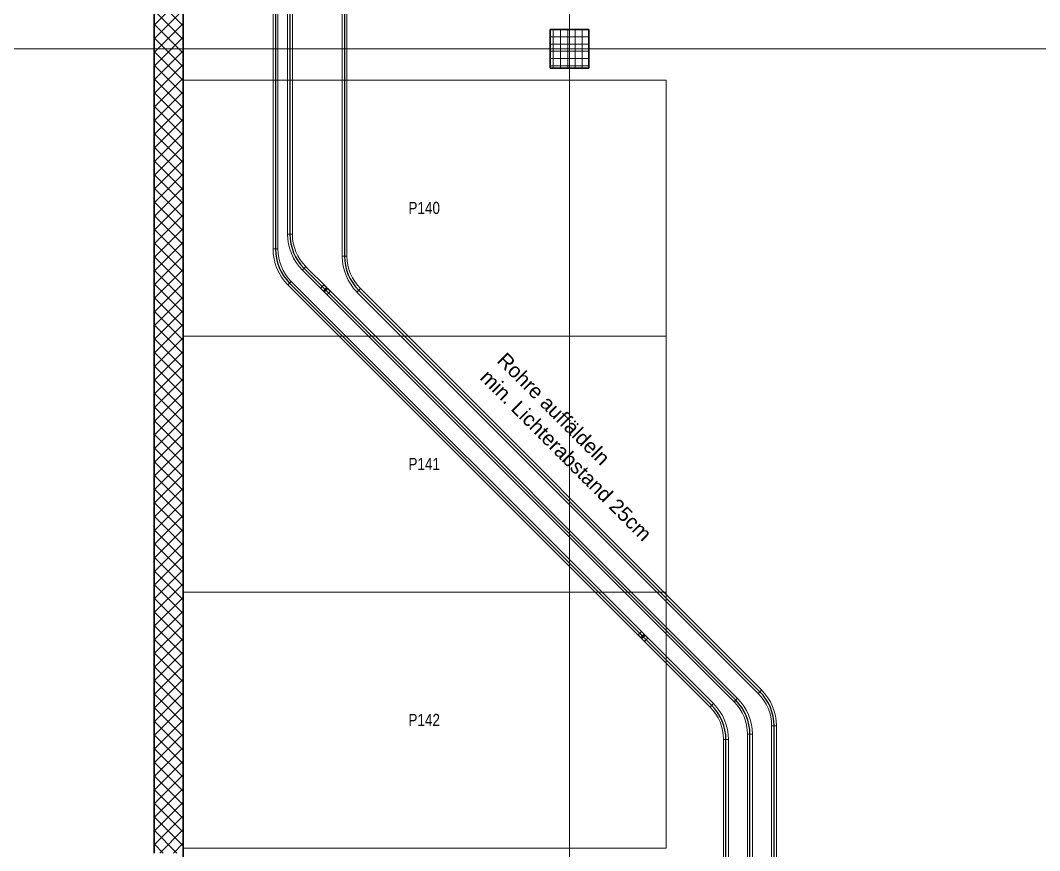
# Model space of a CAD drawing. Extents: x -882 to 937, y -179 to 966.
# Drawn here: x -522.6 to -311.6, y 522.9 to 694.8 of the extents above; entities that cross this region are included whole.
import ezdxf
from ezdxf.lldxf.tags import DXFTag

# ---------------------------------------------------------------- set-up
doc = ezdxf.new("R2010")
doc.units = 0
doc.layers.get('0').update_dxf_attribs({"lineweight": 13})
for name, color, linetype, lineweight in [('A-WALL-____-MCUT', 7, 'Continuous', 35), ('A-WALL-____-PATT', 7, 'Continuous', 35), ('C-PRKG-____-IDEN', 7, 'Continuous', 5), ('C-PRKG-____-OTLN', 7, 'Continuous', 9), ('S-COLS-____-MCUT', 7, 'Continuous', 35), ('S-COLS-____-OTLN', 7, 'Continuous', 9), ('S-GRID-____-OTLN', 7, 'Continuous', 5)]:
    doc.layers.add(name, color=color, linetype=linetype, lineweight=lineweight)
doc.layers.add('EL01_WAN_Röhre Boden', color=7, linetype='Continuous', lineweight=13, true_color=0xff6666)
doc.layers.add('EL01_WAN_Röhre Boden Typ', color=1, linetype='Continuous', lineweight=13, true_color=0xff0000)
doc.styles.get("Standard").update_dxf_attribs({"font": 'arial.ttf'})
tags = doc.linetypes.add('_Rasterlinie_', pattern=[0.375, 0.2, -0.05, 0.075, -0.05]).pattern_tags.tags
tags[10:11] = [DXFTag(74, 4), DXFTag(75, 0), DXFTag(340, '0'), DXFTag(46, 1.0), DXFTag(50, 0.0), DXFTag(44, 0.0), DXFTag(45, 0.0)]
tags[8:9] = [DXFTag(74, 4), DXFTag(75, 0), DXFTag(340, '0'), DXFTag(46, 1.0), DXFTag(50, 0.0), DXFTag(44, 0.0), DXFTag(45, 0.0)]
tags[6:7] = [DXFTag(74, 4), DXFTag(75, 0), DXFTag(340, '0'), DXFTag(46, 1.0), DXFTag(50, 0.0), DXFTag(44, 0.0), DXFTag(45, 0.0)]
tags[4:5] = [DXFTag(74, 4), DXFTag(75, 0), DXFTag(340, '0'), DXFTag(46, 1.0), DXFTag(50, 0.0), DXFTag(44, 0.0), DXFTag(45, 0.0)]
tags = doc.linetypes.add('ACAD_ISO03W100', pattern=[30, 12, -18]).pattern_tags.tags
tags[6:7] = [DXFTag(74, 4), DXFTag(75, 0), DXFTag(340, '0'), DXFTag(46, 0.0), DXFTag(50, 0.0), DXFTag(44, 0.0), DXFTag(45, 0.0)]
tags[4:5] = [DXFTag(74, 4), DXFTag(75, 0), DXFTag(340, '0'), DXFTag(46, 0.0), DXFTag(50, 0.0), DXFTag(44, 0.0), DXFTag(45, 0.0)]
tags = doc.linetypes.add('STRICHPUNKT2', pattern=[12.7, 6.35, -3.175, 0, -3.175]).pattern_tags.tags
tags[10:11] = [DXFTag(74, 4), DXFTag(75, 0), DXFTag(340, '0'), DXFTag(46, 0.0), DXFTag(50, 0.0), DXFTag(44, 0.0), DXFTag(45, 0.0)]
tags[8:9] = [DXFTag(74, 4), DXFTag(75, 0), DXFTag(340, '0'), DXFTag(46, 0.0), DXFTag(50, 0.0), DXFTag(44, 0.0), DXFTag(45, 0.0)]
tags[6:7] = [DXFTag(74, 4), DXFTag(75, 0), DXFTag(340, '0'), DXFTag(46, 0.0), DXFTag(50, 0.0), DXFTag(44, 0.0), DXFTag(45, 0.0)]
tags[4:5] = [DXFTag(74, 4), DXFTag(75, 0), DXFTag(340, '0'), DXFTag(46, 0.0), DXFTag(50, 0.0), DXFTag(44, 0.0), DXFTag(45, 0.0)]

# ---------------------------------------------------------------- blocks, each defined once
blk = doc.blocks.new('Referenz-A0UJ2GK4XE', base_point=(-896.79, -159.76))
at = {"layer": 'A-WALL-____-MCUT', "color": 0, "linetype": 'Continuous', "ltscale": 0.35}
for p, q in [((-494.92, 522.4), (-494.92, 836.4)), ((-488.92, 516.4), (-488.92, 755.4))]:
    blk.add_line(p, q, dxfattribs=at)
at = {"layer": 'A-WALL-____-PATT', "color": 0, "linetype": 'Continuous', "lineweight": 9, "ltscale": 0.13}
for p, q in [((-494.92, 693.78), (-488.92, 699.78)), ((-488.92, 693.63), (-494.92, 699.63)), ((-494.92, 690.95), (-488.92, 696.95)), ((-488.92, 690.8), (-494.92, 696.8)), ((-494.92, 688.12), (-488.92, 694.12)), ((-488.92, 687.97), (-494.92, 693.97)), ((-494.92, 685.3), (-488.92, 691.3)), ((-488.92, 685.14), (-494.92, 691.14)), ((-494.92, 682.47), (-488.92, 688.47)), ((-488.92, 682.32), (-494.92, 688.32)), ((-494.92, 679.64), (-488.92, 685.64)), ((-488.92, 679.49), (-494.92, 685.49)), ((-494.92, 676.81), (-488.92, 682.81)), ((-488.92, 676.66), (-494.92, 682.66)), ((-494.92, 673.98), (-488.92, 679.98)), ((-488.92, 673.83), (-494.92, 679.83)), ((-494.92, 671.15), (-488.92, 677.15)), ((-488.92, 671), (-494.92, 677)), ((-494.92, 668.32), (-488.92, 674.32)), ((-488.92, 668.17), (-494.92, 674.17)), ((-494.92, 665.5), (-488.92, 671.5)), ((-488.92, 665.35), (-494.92, 671.35)), ((-494.92, 662.67), (-488.92, 668.67)), ((-488.92, 662.52), (-494.92, 668.52)), ((-494.92, 659.84), (-488.92, 665.84)), ((-488.92, 659.69), (-494.92, 665.69)), ((-494.92, 657.01), (-488.92, 663.01)), ((-488.92, 656.86), (-494.92, 662.86)), ((-494.92, 654.18), (-488.92, 660.18)), ((-488.92, 654.03), (-494.92, 660.03)), ((-494.92, 651.35), (-488.92, 657.35)), ((-488.92, 651.2), (-494.92, 657.2)), ((-494.92, 648.53), (-488.92, 654.53)), ((-488.92, 648.37), (-494.92, 654.37)), ((-494.92, 645.7), (-488.92, 651.7)), ((-488.92, 645.55), (-494.92, 651.55)), ((-494.92, 642.87), (-488.92, 648.87)), ((-488.92, 642.72), (-494.92, 648.72)), ((-494.92, 640.04), (-488.92, 646.04)), ((-488.92, 639.89), (-494.92, 645.89)), ((-494.92, 637.21), (-488.92, 643.21)), ((-488.92, 637.06), (-494.92, 643.06)), ((-494.92, 634.38), (-488.92, 640.38)), ((-488.92, 634.23), (-494.92, 640.23)), ((-494.92, 631.56), (-488.92, 637.56)), ((-488.92, 631.4), (-494.92, 637.4)), ((-494.92, 628.73), (-488.92, 634.73)), ((-488.92, 628.58), (-494.92, 634.58)), ((-494.92, 625.9), (-488.92, 631.9)), ((-488.92, 625.75), (-494.92, 631.75)), ((-494.92, 623.07), (-488.92, 629.07)), ((-488.92, 622.92), (-494.92, 628.92)), ((-494.92, 620.24), (-488.92, 626.24)), ((-488.92, 620.09), (-494.92, 626.09)), ((-494.92, 617.41), (-488.92, 623.41)), ((-488.92, 617.26), (-494.92, 623.26)), ((-494.92, 614.58), (-488.92, 620.58)), ((-488.92, 614.43), (-494.92, 620.43)), ((-494.92, 611.76), (-488.92, 617.76)), ((-488.92, 611.61), (-494.92, 617.61)), ((-494.92, 608.93), (-488.92, 614.93)), ((-488.92, 608.78), (-494.92, 614.78)), ((-494.92, 606.1), (-488.92, 612.1)), ((-488.92, 605.95), (-494.92, 611.95)), ((-494.92, 603.27), (-488.92, 609.27)), ((-488.92, 603.12), (-494.92, 609.12)), ((-494.92, 600.44), (-488.92, 606.44)), ((-488.92, 600.29), (-494.92, 606.29)), ((-494.92, 597.61), (-488.92, 603.61)), ((-488.92, 597.46), (-494.92, 603.46)), ((-494.92, 594.79), (-488.92, 600.79)), ((-488.92, 594.63), (-494.92, 600.63)), ((-494.92, 591.96), (-488.92, 597.96)), ((-488.92, 591.81), (-494.92, 597.81)), ((-494.92, 589.13), (-488.92, 595.13)), ((-488.92, 588.98), (-494.92, 594.98)), ((-494.92, 586.3), (-488.92, 592.3)), ((-488.92, 586.15), (-494.92, 592.15)), ((-494.92, 583.47), (-488.92, 589.47)), ((-488.92, 583.32), (-494.92, 589.32)), ((-494.92, 580.64), (-488.92, 586.64)), ((-488.92, 580.49), (-494.92, 586.49)), ((-494.92, 577.82), (-488.92, 583.82)), ((-488.92, 577.66), (-494.92, 583.66)), ((-494.92, 574.99), (-488.92, 580.99)), ((-488.92, 574.84), (-494.92, 580.84)), ((-494.92, 572.16), (-488.92, 578.16)), ((-488.92, 572.01), (-494.92, 578.01)), ((-494.92, 569.33), (-488.92, 575.33)), ((-488.92, 569.18), (-494.92, 575.18)), ((-494.92, 566.5), (-488.92, 572.5)), ((-488.92, 566.35), (-494.92, 572.35)), ((-494.92, 563.67), (-488.92, 569.67)), ((-488.92, 563.52), (-494.92, 569.52)), ((-494.92, 560.84), (-488.92, 566.84)), ((-488.92, 560.69), (-494.92, 566.69)), ((-494.92, 558.02), (-488.92, 564.02)), ((-488.92, 557.86), (-494.92, 563.86)), ((-494.92, 555.19), (-488.92, 561.19)), ((-488.92, 555.04), (-494.92, 561.04)), ((-494.92, 552.36), (-488.92, 558.36)), ((-488.92, 552.21), (-494.92, 558.21)), ((-494.92, 549.53), (-488.92, 555.53)), ((-488.92, 549.38), (-494.92, 555.38)), ((-494.92, 546.7), (-488.92, 552.7)), ((-488.92, 546.55), (-494.92, 552.55)), ((-494.92, 543.87), (-488.92, 549.87)), ((-488.92, 543.72), (-494.92, 549.72)), ((-494.92, 541.05), (-488.92, 547.05)), ((-488.92, 540.89), (-494.92, 546.89)), ((-494.92, 538.22), (-488.92, 544.22)), ((-488.92, 538.07), (-494.92, 544.07)), ((-494.92, 535.39), (-488.92, 541.39)), ((-488.92, 535.24), (-494.92, 541.24)), ((-494.92, 532.56), (-488.92, 538.56)), ((-488.92, 532.41), (-494.92, 538.41)), ((-494.92, 529.73), (-488.92, 535.73)), ((-488.92, 529.58), (-494.92, 535.58)), ((-494.92, 526.9), (-488.92, 532.9)), ((-488.92, 526.75), (-494.92, 532.75)), ((-494.92, 524.07), (-488.92, 530.07)), ((-488.92, 523.92), (-494.92, 529.92)), ((-490.23, 522.4), (-494.92, 527.1)), ((-493.77, 522.4), (-488.92, 527.25)), ((-493.06, 522.4), (-494.92, 524.27)), ((-490.94, 522.4), (-488.92, 524.42))]:
    blk.add_line(p, q, dxfattribs=at)
at = {"layer": 'C-PRKG-____-OTLN', "color": 0, "linetype": 'Continuous', "ltscale": 0.13}
for p, q in [((-488.92, 682.37), (-388.92, 682.37)), ((-488.92, 629.38), (-488.92, 682.37)), ((-388.92, 682.37), (-488.92, 682.37)), ((-488.92, 629.38), (-488.92, 682.37)), ((-488.92, 682.37), (-388.92, 682.37)), ((-388.92, 629.38), (-388.92, 682.37)), ((-388.92, 629.38), (-388.92, 682.37)), ((-388.92, 682.37), (-388.92, 629.38)), ((-388.92, 682.37), (-388.92, 682.37)), ((-488.92, 629.38), (-388.92, 629.38)), ((-488.92, 629.38), (-388.92, 629.38)), ((-388.92, 629.38), (-488.92, 629.38)), ((-488.92, 629.38), (-388.92, 629.38)), ((-488.92, 576.39), (-488.92, 629.38)), ((-388.92, 629.38), (-488.92, 629.38)), ((-488.92, 576.39), (-488.92, 629.38)), ((-488.92, 629.38), (-388.92, 629.38)), ((-388.92, 629.38), (-388.92, 629.38)), ((-388.92, 576.39), (-388.92, 629.38)), ((-388.92, 576.39), (-388.92, 629.38)), ((-388.92, 629.38), (-388.92, 576.39)), ((-388.92, 629.38), (-388.92, 629.38)), ((-488.92, 576.39), (-388.92, 576.39)), ((-488.92, 576.39), (-388.92, 576.39)), ((-388.92, 576.39), (-488.92, 576.39)), ((-488.92, 576.39), (-388.92, 576.39)), ((-488.92, 523.4), (-488.92, 576.39)), ((-388.92, 576.39), (-488.92, 576.39)), ((-488.92, 523.4), (-488.92, 576.39)), ((-488.92, 576.39), (-388.92, 576.39)), ((-388.92, 576.39), (-388.92, 576.39)), ((-388.92, 523.4), (-388.92, 576.39)), ((-388.92, 523.4), (-388.92, 576.39)), ((-388.92, 576.39), (-388.92, 523.4)), ((-388.92, 576.39), (-388.92, 576.39)), ((-488.92, 523.4), (-388.92, 523.4)), ((-488.92, 523.4), (-388.92, 523.4)), ((-388.92, 523.4), (-488.92, 523.4)), ((-388.92, 523.4), (-388.92, 523.4))]:
    blk.add_line(p, q, dxfattribs=at)
at = {"layer": 'S-COLS-____-MCUT', "color": 0, "linetype": 'Continuous', "ltscale": 0.35}
for p, q in [((-404.92, 692.9), (-412.92, 692.9)), ((-412.92, 692.9), (-412.92, 684.9)), ((-404.92, 684.9), (-404.92, 692.9)), ((-412.92, 684.9), (-404.92, 684.9))]:
    blk.add_line(p, q, dxfattribs=at)
at = {"layer": 'S-COLS-____-OTLN', "color": 0, "linetype": 'Continuous', "ltscale": 0.13}
for p, q in [((-412.92, 692.87), (-404.92, 692.87)), ((-412.26, 684.9), (-412.26, 692.9)), ((-410.76, 684.9), (-410.76, 692.9)), ((-409.26, 684.9), (-409.26, 692.9)), ((-407.76, 684.9), (-407.76, 692.9)), ((-406.26, 684.9), (-406.26, 692.9)), ((-412.92, 691.37), (-404.92, 691.37)), ((-412.92, 689.87), (-404.92, 689.87)), ((-412.92, 688.37), (-404.92, 688.37)), ((-412.92, 686.87), (-404.92, 686.87)), ((-412.92, 685.37), (-404.92, 685.37))]:
    blk.add_line(p, q, dxfattribs=at)
at = {"layer": 'S-GRID-____-OTLN', "color": 0, "linetype": '_Rasterlinie_', "ltscale": 0.13}
for p, q in [((-408.92, 109.1), (-408.92, 949.68)), ((-850.37, 688.9), (51.5, 688.9))]:
    blk.add_line(p, q, dxfattribs=at)
at = {"layer": 'C-PRKG-____-IDEN', "color": 0, "linetype": 'Continuous', "ltscale": 0.13, "char_height": 2.5, "attachment_point": 1}
for s, insert in [('{\\W0.8;\\fArial;P140}', (-442.26, 657.19)), ('{\\W0.8;\\fArial;P141}', (-442.26, 604.2)), ('{\\W0.8;\\fArial;P142}', (-442.26, 551.21))]:
    blk.add_mtext(s, dxfattribs=dict(at, insert=insert))
blk = doc.blocks.new('Steckverbinder-A0UJ2GKGXE', base_point=(-460.46, 637.98))
at = {"color": 0, "linetype": 'STRICHPUNKT2', "lineweight": 25, "ltscale": 0.25}
blk.add_line((-458.77, 638.32), (-460.11, 639.67), dxfattribs=at)
at = {"color": 0, "linetype": 'ByBlock', "lineweight": -2, "ltscale": 0.13}
for p, q in [((-458.42, 638.67), (-459.77, 640.01)), ((-459.12, 637.98), (-460.46, 639.32))]:
    blk.add_line(p, q, dxfattribs=at)
for centre, major_axis in [((-460.11, 639.67), (-0.346, -0.347)), ((-459.44, 639), (-0.354, -0.354)), ((-458.77, 638.32), (-0.346, -0.347))]:
    blk.add_ellipse(centre, major_axis=major_axis, ratio=0.013106, dxfattribs=at)
blk = doc.blocks.new('Steckverbinder-A0UJ2GKOXE', base_point=(-394.72, 566.2))
at = {"color": 0, "linetype": 'STRICHPUNKT2', "lineweight": 25, "ltscale": 0.25}
blk.add_line((-393.03, 566.55), (-394.37, 567.89), dxfattribs=at)
at = {"color": 0, "linetype": 'ByBlock', "lineweight": -2, "ltscale": 0.13}
for p, q in [((-392.68, 566.89), (-394.03, 568.24)), ((-393.38, 566.2), (-394.72, 567.54))]:
    blk.add_line(p, q, dxfattribs=at)
for centre, major_axis in [((-394.37, 567.89), (-0.346, -0.347)), ((-393.7, 567.22), (-0.354, -0.354)), ((-393.03, 566.55), (-0.346, -0.347))]:
    blk.add_ellipse(centre, major_axis=major_axis, ratio=0.013106, dxfattribs=at)
blk = doc.blocks.new('Wickelfalzrohr-A0UJ2GL4XE', base_point=(-470.3, 647.44))
at = {"color": 0, "linetype": 'ByBlock', "lineweight": -2, "ltscale": 0.13}
for p, q in [((-470.3, 647.45), (-470.3, 760.43)), ((-469.3, 647.45), (-469.3, 760.43))]:
    blk.add_line(p, q, dxfattribs=at)
at = {"color": 0, "linetype": 'STRICHPUNKT2', "lineweight": 25, "ltscale": 0.25}
blk.add_line((-469.8, 760.43), (-469.8, 647.45), dxfattribs=at)
at = {"color": 0, "linetype": 'ByBlock', "lineweight": -2, "ltscale": 0.13, "extrusion": (0, 0, -1)}
for centre in [(-469.8, 760.43), (-469.8, 647.45)]:
    blk.add_ellipse(centre, major_axis=(-0.5, 0), ratio=0.018535, dxfattribs=at)
blk = doc.blocks.new('Wickelfalzrohr-A0UJ2GL8XE', base_point=(-459.69, 553.7))
at = {"color": 0, "linetype": 'ByBlock', "lineweight": -2, "ltscale": 0.13}
for p, q in [((-374.84, 553.7), (-459.69, 638.54)), ((-374.13, 554.4), (-458.98, 639.24))]:
    blk.add_line(p, q, dxfattribs=at)
at = {"color": 0, "linetype": 'STRICHPUNKT2', "lineweight": 25, "ltscale": 0.25}
blk.add_line((-459.34, 638.89), (-374.48, 554.05), dxfattribs=at)
at = {"color": 0, "linetype": 'ByBlock', "lineweight": -2, "ltscale": 0.13}
for centre in [(-459.34, 638.89), (-374.48, 554.05)]:
    blk.add_ellipse(centre, major_axis=(0.354, 0.354), ratio=0.013106, dxfattribs=at)
blk = doc.blocks.new('Wickelfalzrohr-A0UJ2GLCXE', base_point=(-464.23, 638.75))
at = {"color": 0, "linetype": 'ByBlock', "lineweight": -2, "ltscale": 0.13}
for p, q in [((-459.19, 639.46), (-463.52, 643.78)), ((-459.9, 638.75), (-464.23, 643.07))]:
    blk.add_line(p, q, dxfattribs=at)
at = {"color": 0, "linetype": 'STRICHPUNKT2', "lineweight": 25, "ltscale": 0.25}
blk.add_line((-463.87, 643.43), (-459.55, 639.1), dxfattribs=at)
at = {"color": 0, "linetype": 'ByBlock', "lineweight": -2, "ltscale": 0.13}
for centre in [(-463.87, 643.43), (-459.55, 639.1)]:
    blk.add_ellipse(centre, major_axis=(0.354, 0.354), ratio=0.013106, dxfattribs=at)
blk = doc.blocks.new('Bogen-A0UJ2GLQXE', base_point=(-369.84, 548.73))
at = {"color": 0, "linetype": 'ByBlock', "lineweight": -2, "ltscale": 0.13}
for centre, major_axis, ratio in [((-369.48, 555.8), (0.354, 0.354), 0.008725), ((-366.55, 548.73), (0.5, 0), 0.012339)]:
    blk.add_ellipse(centre, major_axis=major_axis, ratio=ratio, dxfattribs=at)
for major_axis in [(9.5, 0), (10.5, 0)]:
    blk.add_ellipse((-376.55, 548.73), major_axis=major_axis, ratio=0.999924, start_param=0, end_param=0.785398, dxfattribs=at)
at = {"color": 0, "linetype": 'STRICHPUNKT2', "lineweight": 25, "ltscale": 0.25}
blk.add_ellipse((-376.55, 548.73), major_axis=(10, 0), ratio=0.999924, start_param=0, end_param=0.785398, dxfattribs=at)
blk = doc.blocks.new('Wickelfalzrohr-A0UJ2GM2XE', base_point=(-372.05, 426.99))
at = {"color": 0, "linetype": 'ByBlock', "lineweight": -2, "ltscale": 0.13}
for p, q in [((-372.05, 546.98), (-372.05, 427)), ((-371.05, 546.98), (-371.05, 427))]:
    blk.add_line(p, q, dxfattribs=at)
at = {"color": 0, "linetype": 'STRICHPUNKT2', "lineweight": 25, "ltscale": 0.25}
blk.add_line((-371.55, 427), (-371.55, 546.98), dxfattribs=at)
at = {"color": 0, "linetype": 'ByBlock', "lineweight": -2, "ltscale": 0.13}
for centre in [(-371.55, 546.98), (-371.55, 427)]:
    blk.add_ellipse(centre, major_axis=(0.5, 0), ratio=0.018535, dxfattribs=at)
blk = doc.blocks.new('Wickelfalzrohr-A0UJ2GM6XE', base_point=(-467.3, 650.49))
at = {"color": 0, "linetype": 'ByBlock', "lineweight": -2, "ltscale": 0.13}
for p, q in [((-467.3, 650.5), (-467.3, 760.48)), ((-466.3, 650.5), (-466.3, 760.48))]:
    blk.add_line(p, q, dxfattribs=at)
at = {"color": 0, "linetype": 'STRICHPUNKT2', "lineweight": 25, "ltscale": 0.25}
blk.add_line((-466.8, 760.48), (-466.8, 650.5), dxfattribs=at)
at = {"color": 0, "linetype": 'ByBlock', "lineweight": -2, "ltscale": 0.13, "extrusion": (0, 0, -1)}
for centre in [(-466.8, 760.48), (-466.8, 650.5)]:
    blk.add_ellipse(centre, major_axis=(-0.5, 0), ratio=0.018535, dxfattribs=at)
blk = doc.blocks.new('Wickelfalzrohr-A0UJ2GNCXE', base_point=(-452.92, 555.45))
at = {"color": 0, "linetype": 'ByBlock', "lineweight": -2, "ltscale": 0.13}
for p, q in [((-369.84, 555.45), (-452.92, 638.52)), ((-369.13, 556.16), (-452.21, 639.23))]:
    blk.add_line(p, q, dxfattribs=at)
at = {"color": 0, "linetype": 'STRICHPUNKT2', "lineweight": 25, "ltscale": 0.25}
blk.add_line((-452.56, 638.88), (-369.48, 555.8), dxfattribs=at)
at = {"color": 0, "linetype": 'ByBlock', "lineweight": -2, "ltscale": 0.13}
for centre in [(-452.56, 638.88), (-369.48, 555.8)]:
    blk.add_ellipse(centre, major_axis=(0.354, 0.354), ratio=0.008725, dxfattribs=at)
blk = doc.blocks.new('Wickelfalzrohr-A0UJ2GNGXE', base_point=(-367.05, 428.74))
at = {"color": 0, "linetype": 'ByBlock', "lineweight": -2, "ltscale": 0.13}
for p, q in [((-367.05, 548.73), (-367.05, 428.74)), ((-366.05, 548.73), (-366.05, 428.74))]:
    blk.add_line(p, q, dxfattribs=at)
at = {"color": 0, "linetype": 'STRICHPUNKT2', "lineweight": 25, "ltscale": 0.25}
blk.add_line((-366.55, 428.74), (-366.55, 548.73), dxfattribs=at)
at = {"color": 0, "linetype": 'ByBlock', "lineweight": -2, "ltscale": 0.13}
for centre in [(-366.55, 548.73), (-366.55, 428.74)]:
    blk.add_ellipse(centre, major_axis=(0.5, 0), ratio=0.012339, dxfattribs=at)
blk = doc.blocks.new('Bogen-A0UJ2GNOXE', base_point=(-455.99, 638.52))
at = {"color": 0, "linetype": 'ByBlock', "lineweight": -2, "ltscale": 0.13, "extrusion": (0, 0, -1)}
for centre, major_axis, ratio in [((-455.49, 645.95), (-0.5, 0), 0.012339), ((-452.56, 638.88), (-0.354, -0.354), 0.008725)]:
    blk.add_ellipse(centre, major_axis=major_axis, ratio=ratio, dxfattribs=at)
at = {"color": 0, "linetype": 'ByBlock', "lineweight": -2, "ltscale": 0.13}
for major_axis in [(-10.5, 0), (-9.5, 0)]:
    blk.add_ellipse((-445.49, 645.95), major_axis=major_axis, ratio=0.999924, start_param=0, end_param=0.785398, dxfattribs=at)
at = {"color": 0, "linetype": 'STRICHPUNKT2', "lineweight": 25, "ltscale": 0.25}
blk.add_ellipse((-445.49, 645.95), major_axis=(-10, 0), ratio=0.999924, start_param=0, end_param=0.785398, dxfattribs=at)
blk = doc.blocks.new('Wickelfalzrohr-A0UJ2GNSXE', base_point=(-455.99, 645.94))
at = {"color": 0, "linetype": 'ByBlock', "lineweight": -2, "ltscale": 0.13}
for p, q in [((-455.99, 645.95), (-455.99, 742.45)), ((-454.99, 645.95), (-454.99, 742.45))]:
    blk.add_line(p, q, dxfattribs=at)
at = {"color": 0, "linetype": 'STRICHPUNKT2', "lineweight": 25, "ltscale": 0.25}
blk.add_line((-455.49, 742.45), (-455.49, 645.95), dxfattribs=at)
at = {"color": 0, "linetype": 'ByBlock', "lineweight": -2, "ltscale": 0.13, "extrusion": (0, 0, -1)}
for centre in [(-455.49, 742.45), (-455.49, 645.95)]:
    blk.add_ellipse(centre, major_axis=(-0.5, 0), ratio=0.012339, dxfattribs=at)
blk = doc.blocks.new('Bauteilbeschriftung-A0UJ2GOSXE', base_point=(-427.65, 587.1))
at = {"color": 0, "lineweight": -2, "char_height": 3, "attachment_point": 1, "rotation": 315}
for s, insert in [('{\\fArial;Rohre auffäldeln}', (-422, 626.28)), ('{\\fArial;min. Lichterabstand 25cm}', (-425.53, 622.75))]:
    blk.add_mtext(s, dxfattribs=dict(at, insert=insert))
blk = doc.blocks.new('Bogen-A0UJ2GOWXE', base_point=(-374.84, 546.97))
at = {"color": 0, "linetype": 'ByBlock', "lineweight": -2, "ltscale": 0.13}
for centre, major_axis, ratio in [((-374.48, 554.05), (0.354, 0.354), 0.013106), ((-371.55, 546.98), (0.5, 0), 0.018535)]:
    blk.add_ellipse(centre, major_axis=major_axis, ratio=ratio, dxfattribs=at)
for major_axis in [(9.5, 0), (10.5, 0)]:
    blk.add_ellipse((-381.55, 546.98), major_axis=major_axis, ratio=0.999828, start_param=0, end_param=0.785398, dxfattribs=at)
at = {"color": 0, "linetype": 'STRICHPUNKT2', "lineweight": 25, "ltscale": 0.25}
blk.add_ellipse((-381.55, 546.98), major_axis=(10, 0), ratio=0.999828, start_param=0, end_param=0.785398, dxfattribs=at)
blk = doc.blocks.new('Bogen-A0UJ2GOYXE', base_point=(-470.3, 640.02))
at = {"color": 0, "linetype": 'ByBlock', "lineweight": -2, "ltscale": 0.13, "extrusion": (0, 0, -1)}
for centre, major_axis, ratio in [((-469.8, 647.45), (-0.5, 0), 0.018535), ((-466.87, 640.38), (-0.354, -0.354), 0.013106)]:
    blk.add_ellipse(centre, major_axis=major_axis, ratio=ratio, dxfattribs=at)
at = {"color": 0, "linetype": 'ByBlock', "lineweight": -2, "ltscale": 0.13}
for major_axis in [(-10.5, 0), (-9.5, 0)]:
    blk.add_ellipse((-459.8, 647.45), major_axis=major_axis, ratio=0.999828, start_param=0, end_param=0.785398, dxfattribs=at)
at = {"color": 0, "linetype": 'STRICHPUNKT2', "lineweight": 25, "ltscale": 0.25}
blk.add_ellipse((-459.8, 647.45), major_axis=(-10, 0), ratio=0.999828, start_param=0, end_param=0.785398, dxfattribs=at)
blk = doc.blocks.new('Wickelfalzrohr-A0UJ2GP8XE', base_point=(-377.02, 425.91))
at = {"color": 0, "linetype": 'ByBlock', "lineweight": -2, "ltscale": 0.13}
for p, q in [((-377.02, 545.9), (-377.02, 425.92)), ((-376.02, 545.9), (-376.02, 425.92))]:
    blk.add_line(p, q, dxfattribs=at)
at = {"color": 0, "linetype": 'STRICHPUNKT2', "lineweight": 25, "ltscale": 0.25}
blk.add_line((-376.52, 425.92), (-376.52, 545.9), dxfattribs=at)
at = {"color": 0, "linetype": 'ByBlock', "lineweight": -2, "ltscale": 0.13}
for centre in [(-376.52, 545.9), (-376.52, 425.92)]:
    blk.add_ellipse(centre, major_axis=(0.5, 0), ratio=0.018535, dxfattribs=at)
blk = doc.blocks.new('Wickelfalzrohr-A0UJ2GPGXE', base_point=(-467.23, 566.97))
at = {"color": 0, "linetype": 'ByBlock', "lineweight": -2, "ltscale": 0.13}
for p, q in [((-394.16, 566.97), (-467.23, 640.02)), ((-393.45, 567.68), (-466.52, 640.73))]:
    blk.add_line(p, q, dxfattribs=at)
at = {"color": 0, "linetype": 'STRICHPUNKT2', "lineweight": 25, "ltscale": 0.25}
blk.add_line((-466.87, 640.38), (-393.81, 567.32), dxfattribs=at)
at = {"color": 0, "linetype": 'ByBlock', "lineweight": -2, "ltscale": 0.13}
for centre in [(-466.87, 640.38), (-393.81, 567.32)]:
    blk.add_ellipse(centre, major_axis=(0.354, 0.354), ratio=0.013106, dxfattribs=at)
blk = doc.blocks.new('Bogen-A0UJ2GPKXE', base_point=(-467.3, 643.07))
at = {"color": 0, "linetype": 'ByBlock', "lineweight": -2, "ltscale": 0.13, "extrusion": (0, 0, -1)}
for centre, major_axis, ratio in [((-466.8, 650.5), (-0.5, 0), 0.018535), ((-463.87, 643.43), (-0.354, -0.354), 0.013106)]:
    blk.add_ellipse(centre, major_axis=major_axis, ratio=ratio, dxfattribs=at)
at = {"color": 0, "linetype": 'ByBlock', "lineweight": -2, "ltscale": 0.13}
for major_axis in [(-10.5, 0), (-9.5, 0)]:
    blk.add_ellipse((-456.8, 650.5), major_axis=major_axis, ratio=0.999828, start_param=0, end_param=0.785398, dxfattribs=at)
at = {"color": 0, "linetype": 'STRICHPUNKT2', "lineweight": 25, "ltscale": 0.25}
blk.add_ellipse((-456.8, 650.5), major_axis=(-10, 0), ratio=0.999828, start_param=0, end_param=0.785398, dxfattribs=at)
blk = doc.blocks.new('Bogen-A0UJ2GPSXE', base_point=(-379.81, 545.89))
at = {"color": 0, "linetype": 'ByBlock', "lineweight": -2, "ltscale": 0.13}
for centre, major_axis, ratio in [((-379.45, 552.97), (0.354, 0.354), 0.013106), ((-376.52, 545.9), (0.5, 0), 0.018535)]:
    blk.add_ellipse(centre, major_axis=major_axis, ratio=ratio, dxfattribs=at)
for major_axis in [(10.5, 0), (9.5, 0)]:
    blk.add_ellipse((-386.52, 545.9), major_axis=major_axis, ratio=0.999828, start_param=0, end_param=0.785398, dxfattribs=at)
at = {"color": 0, "linetype": 'STRICHPUNKT2', "lineweight": 25, "ltscale": 0.25}
blk.add_ellipse((-386.52, 545.9), major_axis=(10, 0), ratio=0.999828, start_param=0, end_param=0.785398, dxfattribs=at)
blk = doc.blocks.new('Wickelfalzrohr-A0UJ2GPYXE', base_point=(-393.95, 552.62))
at = {"color": 0, "linetype": 'ByBlock', "lineweight": -2, "ltscale": 0.13}
for p, q in [((-379.81, 552.62), (-393.95, 566.76)), ((-379.1, 553.33), (-393.24, 567.47))]:
    blk.add_line(p, q, dxfattribs=at)
at = {"color": 0, "linetype": 'STRICHPUNKT2', "lineweight": 25, "ltscale": 0.25}
blk.add_line((-393.6, 567.11), (-379.45, 552.97), dxfattribs=at)
at = {"color": 0, "linetype": 'ByBlock', "lineweight": -2, "ltscale": 0.13}
for centre in [(-393.6, 567.11), (-379.45, 552.97)]:
    blk.add_ellipse(centre, major_axis=(0.354, 0.354), ratio=0.013106, dxfattribs=at)

msp = doc.modelspace()

# ---------------------------------------------------------------- block references
at = {"color": 9, "lineweight": 25, "ltscale": 0.25, "true_color": 0xc0c0c0}
msp.add_blockref('Referenz-A0UJ2GK4XE', (-896.79, -159.76), dxfattribs=at)
at = {"layer": 'EL01_WAN_Röhre Boden', "color": 1, "linetype": 'ACAD_ISO03W100', "ltscale": 0.13, "true_color": 0xff0000}
for name, p in [('Wickelfalzrohr-A0UJ2GL4XE', (-470.3, 647.44)), ('Wickelfalzrohr-A0UJ2GM6XE', (-467.3, 650.49)), ('Wickelfalzrohr-A0UJ2GNSXE', (-455.99, 645.94)), ('Bogen-A0UJ2GPKXE', (-467.3, 643.07)), ('Bogen-A0UJ2GOYXE', (-470.3, 640.02)), ('Bogen-A0UJ2GNOXE', (-455.99, 638.52)), ('Wickelfalzrohr-A0UJ2GLCXE', (-464.23, 638.75)), ('Wickelfalzrohr-A0UJ2GPGXE', (-467.23, 566.97)), ('Steckverbinder-A0UJ2GKGXE', (-460.46, 637.98)), ('Wickelfalzrohr-A0UJ2GL8XE', (-459.69, 553.7)), ('Wickelfalzrohr-A0UJ2GNCXE', (-452.92, 555.45)), ('Steckverbinder-A0UJ2GKOXE', (-394.72, 566.2)), ('Wickelfalzrohr-A0UJ2GPYXE', (-393.95, 552.62)), ('Bogen-A0UJ2GLQXE', (-369.84, 548.73)), ('Bogen-A0UJ2GPSXE', (-379.81, 545.89)), ('Bogen-A0UJ2GOWXE', (-374.84, 546.97)), ('Wickelfalzrohr-A0UJ2GM2XE', (-372.05, 426.99)), ('Wickelfalzrohr-A0UJ2GNGXE', (-367.05, 428.74)), ('Wickelfalzrohr-A0UJ2GP8XE', (-377.02, 425.91))]:
    msp.add_blockref(name, p, dxfattribs=at)
at = {"layer": 'EL01_WAN_Röhre Boden Typ', "color": 1, "linetype": 'Continuous', "ltscale": 1.3, "true_color": 0xff0000}
msp.add_blockref('Bauteilbeschriftung-A0UJ2GOSXE', (-427.65, 587.1), dxfattribs=at)

doc.saveas('drawing.dxf')
